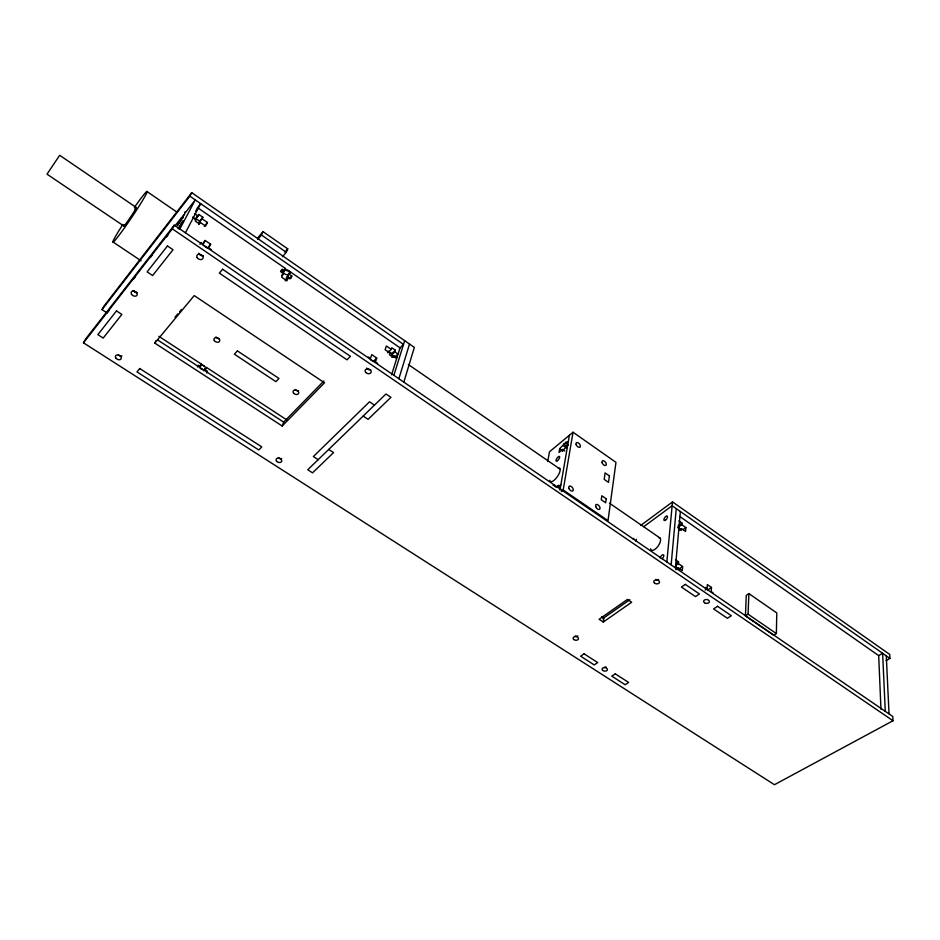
<?xml version="1.0" encoding="UTF-8"?>
<svg xmlns="http://www.w3.org/2000/svg" width="940" height="940" viewBox="0 0 940 940"><rect width="100%" height="100%" fill="white"/><g stroke="black" fill="none" stroke-linecap="round" stroke-linejoin="round"><path stroke-width="1.41" d="M776.358 633.56L776.793 612.915L748.886 593.634L746.278 595.349L745.432 615.9L773.691 635.217L776.358 633.56L748.076 614.196L748.886 593.634M705.118 590.05L707.068 588.734L707.338 584.61L711.486 587.453L711.227 591.577L713.025 592.811M675.484 559.746L678.574 561.861L678.422 563.636L682.628 566.526L682.287 570.627L678.069 567.736L676.13 569.088M678.915 520.936L681.923 523.028L681.782 524.708L685.883 527.575L685.554 531.464L681.441 528.609L679.55 529.972M677.916 569.523L678.069 567.736M681.441 528.609L681.3 530.301L678.269 528.198L678.422 526.506M675.414 567.831L680.372 511.513M676.06 569.687L676.318 566.797M671.136 564.905L676.26 508.622M666.848 561.967L672.5 501.901L889.722 654.44L889.91 658.411L886.103 660.597M603.292 622.033L631.668 602.235L627.438 599.426L599.109 619.284L603.292 622.033L603.832 617.921L601.741 616.546M563.201 489.975L573.036 432.236L615.97 462.374L608.016 520.643L563.201 489.975L561.333 491.479M559.958 490.081L569.405 435.244M560.616 488.436L558.372 486.897L558.665 485.169L555.963 487.355M568.089 445.008L565.915 443.492L566.197 441.859L559.676 448.65L559.006 452.434L562.614 449.461L564.787 450.977M562.614 449.461L562.32 451.106L567.678 445.278M547.703 461.552L549.501 451.776L573.036 432.236M403.836 382.122L414.34 347.401L191.713 192.665L103.987 306.064L102.002 309.624L106.902 312.809M398.865 378.726L409.511 344.04M393.884 375.319L404.67 340.68M391.592 374.849L396.903 357.882L393.637 355.637L391.921 357.341M394.647 357.505L398.09 354.098L400.052 347.835L290.601 272.06L286.312 278.181L290.601 272.06M393.637 355.637L393.12 357.282L389.512 354.791L390.041 353.146L385.118 349.762L386.34 345.99L391.252 349.375L387.809 352.794L388.338 351.172L391.91 353.628L391.393 355.261L393.566 356.754M391.393 355.261L394.835 351.854L395.352 350.221L391.769 347.741L391.252 349.375M368.292 357.012L370.466 358.493L371.747 354.639L376.74 358.058L375.471 361.923L377.645 363.404M156.052 340.586L154.783 343.1L282.2 426.031L283.68 422.13L323.889 380.97M289.579 274.48L291.811 276.031L290.695 278.698L288.451 277.159L285.184 280.86M288.451 277.159L286.912 280.825L281.718 277.241L283.281 273.587L281.037 272.036L282.176 269.369L284.421 270.908L282.787 272.764M284.421 270.908L285.454 268.499L197.553 207.646L195.696 211.183M282.447 256.726L286.289 252.284L287.757 248.877L263.024 231.628L257.454 238.267M206.683 373.062L207.493 371.265L205.367 369.866L206.471 367.434L286.829 419.922M158.813 336.297L201.548 364.215L200.432 366.647L198.293 365.261L197.459 367.046M257.748 239.442L261.473 235.012L263.024 231.628M203.581 242.438L205.155 240.476L210.595 244.212L208.762 247.89L211.124 249.511M205.155 240.476L203.299 244.153L200.925 242.532L200.02 244.329M202.041 218.773L198.928 222.709L199.715 221.17L195.767 218.444L198.88 214.496L202.84 217.234L202.041 218.773L207.446 222.498L205.613 226.082L200.197 222.357L198.634 224.319M200.197 222.357L199.398 223.908L195.414 221.159L196.225 219.608L192.594 217.105M194.968 219.984L198.88 214.496M185.427 232.779L200.678 203.675L198.093 206.964M179.869 228.972L195.262 199.926L184.969 213.133L180.433 221.64L177.366 225.565L181.831 217.163L175.11 225.776M178.142 228.42L183.183 220.806L178.412 228.855M83.484 342.83L172.302 228.843L174.276 225.154L892.789 716.468L893 720.745L774.454 784.712L83.484 342.83L85.575 339.082L174.276 225.154M102.002 309.624L189.845 196.155L191.713 192.665M123.833 226.011L47 174.159L59.69 155.288L136.194 207.446M107.148 312.961L108.946 310.658M133.41 279.274L135.196 276.983M150.353 257.536L152.139 255.245M166.404 236.951L168.189 234.659M199.715 221.17L202.84 217.234M204.309 226.422L207.446 222.498M210.595 244.212L207.423 248.113L203.075 245.14M175.005 317.227L177.754 313.913M179.587 311.716L181.42 309.507M154.783 343.1L194.216 295.595L324.5 382.803L282.2 426.031M284.879 252.202L287.757 248.877M280.555 271.225L282.176 269.369M199.656 366.377L201.548 364.215M282.2 272.212L285.454 268.499M281.647 275.443L283.281 273.587M203.616 370.666L206.471 367.434M289.356 278.792L291.811 276.031M376.74 358.058L373.298 361.512L370.301 359.468M391.91 353.628L395.352 350.221M399.488 348.399L403.507 344.404L189.845 196.155M565.915 443.492L568.336 441.495M558.372 486.897L560.851 484.911M640.681 525.46L672.5 501.901M643.794 526.659L672.135 505.744L889.91 658.411M678.151 525.754L681.923 523.028M681.782 524.708L678.01 527.434L681.077 529.572M683.051 529.608L685.883 527.575M675.684 563.894L678.574 561.861M675.519 565.668L678.422 563.636M602.775 618.649L629.847 599.708M682.628 566.526L678.762 569.217L675.613 567.055M707.585 590.073L711.486 587.453M745.432 615.9L748.076 614.196M878.853 655.509L882.648 653.312L885.269 711.322M318.166 459.684L313.349 456.558L369.526 401.791L374.473 405.116M328.741 449.438L333.571 452.587L312.538 472.844L307.756 469.765L385.964 393.978L390.934 397.338L368.081 419.346L363.169 416.068M157.908 340.115L283.68 422.13M133.116 290.671L136.359 292.822M113.129 242.085L141.094 260.803M172.302 228.843L893 720.745M705.259 587.5L707.068 588.734M408.336 364.532L560.087 469.13M609.461 503.17L660.045 538.033M146.863 191.443L177.084 212.229M194.463 213.545L198.082 216.036M394.835 351.854L398.09 354.098M563.553 444.044L566.82 446.312M261.473 235.012L286.289 252.284M563.272 445.678L566.538 447.945M559.676 448.65L562.931 450.918M679.691 516.424L878.689 655.615L880.968 709.23M886.291 655.861L889.029 713.895M553.096 485.404A2.914 1.069 -55.6 0 1 554.436 486.474M558.348 468.096A8.084 2.949 -55.4 0 1 557.314 476.721A8.084 2.949 -55.4 0 1 549.806 480.305M606.171 666.989A2.679 1.716 8.3 0 1 604.796 666.942M577.924 635.957A2.714 1.774 9.1 0 1 575.233 635.863M658.587 579.498A2.867 1.95 6.4 0 1 655.732 579.428M370.748 369.726A3.126 2.338 18.9 0 1 366.682 368.022M203.428 255.762A3.337 2.503 28 0 1 198.787 253.236M137.076 292.469A3.255 2.338 28.3 0 1 134.091 291.224M121.894 355.907A3.126 2.162 26.7 0 1 118.311 354.815M281.683 458.555A2.938 2.045 20 0 1 278.264 457.522M394.976 357.564A3.043 0.74 -55.6 0 1 397.503 355.191A3.043 0.74 -55.6 0 1 396.116 358.481M660.091 557.972A2.855 1.281 -55.4 0 1 663.405 554.764A2.855 1.281 -55.4 0 1 662.207 558.795M658.529 537.562A7.485 3.302 -55.3 0 1 658.188 545.976A7.485 3.302 -55.3 0 1 650.562 548.843M636.427 539.337A3.643 1.563 -55.5 0 1 635.663 540.947M633.231 539.031A3.643 1.563 -55.5 0 1 633.842 538.35M204.25 366.001A2.961 2.115 24.4 0 1 201.795 364.403M289.344 270.978A3.149 2.421 24.8 0 1 285.243 269.24M184.922 212.264A3.255 2.468 29.9 0 1 185.227 211.7M219.232 338.659A3.02 2.186 24.8 0 1 215.988 336.943M298.615 390.735A2.926 2.127 21 0 1 295.219 389.689M201.16 369.068A2.973 2.115 24.3 0 1 200.96 365.308A2.973 2.115 24.3 0 1 205.39 367.634A2.973 2.115 24.3 0 1 201.853 369.42M284.338 269.933A3.161 2.421 24.7 0 1 289.297 271.848A3.161 2.421 24.7 0 1 286.019 274.562A3.161 2.421 24.7 0 1 283.821 270.356M183.371 217.822A3.266 2.468 29.8 0 1 184.475 214.473M134.361 207.388A30.562 1.751 -56 0 1 144.666 196.907A30.562 1.751 -56 0 1 117.242 237.632A30.562 1.751 -56 0 1 122.882 224.425M134.808 208.962A11.198 0.646 -56 0 1 134.843 210.372A11.198 0.646 -56 0 1 126.877 222.345A11.198 0.646 -56 0 1 124.127 224.989M606.218 498.788L605.666 502.782L601.259 499.751L601.835 495.768L606.218 498.788M609.414 475.922L608.509 482.373L604.185 479.365L605.102 472.914L609.414 475.922M116.49 310.905L97.866 334.64L103.188 338.071L121.883 314.418L116.49 310.905M167.461 245.963L147.133 271.872L152.621 275.538L173.019 249.734L167.461 245.963M139.743 368.527L136.935 371.887L258.782 449.966L261.79 446.888L139.743 368.527M222.58 269.251L219.361 273.105L346.978 359.82L350.42 356.307L222.58 269.251M237.374 350.879L234.401 354.204L275.937 381.663L278.969 378.444L237.374 350.879M584.081 653.829L580.626 656.191L594.245 664.921L597.711 662.582L584.081 653.829M685.331 584.375L681.43 587.053L695.482 596.606L699.407 593.962L685.331 584.375M615.277 673.851L611.775 676.154L625.159 684.731L628.66 682.452L615.277 673.851M717.537 606.312L713.589 608.909L727.395 618.285L731.355 615.712L717.537 606.312M557.49 460.694A2.855 1.034 -55.2 0 0 559.559 456.546A2.855 1.034 -55.2 0 0 556.433 459.12A2.855 1.034 -55.2 0 0 557.49 460.694M576.149 444.585A2.855 1.61 50.5 0 0 579.921 447.217A2.855 1.61 50.5 0 0 578.5 443.057A2.855 1.61 50.5 0 0 576.149 444.585M568.888 488.236A2.949 1.716 51.3 0 0 572.777 490.903A2.949 1.716 51.3 0 0 571.32 486.544A2.949 1.716 51.3 0 0 568.888 488.236M602.141 462.762A2.832 1.586 51.2 0 0 605.865 465.359A2.832 1.586 51.2 0 0 604.408 461.211A2.832 1.586 51.2 0 0 602.141 462.762M595.737 506.648A2.926 1.68 52.1 0 0 599.579 509.28A2.926 1.68 52.1 0 0 598.087 504.933A2.926 1.68 52.1 0 0 595.737 506.648M704.565 602.775A2.879 1.927 4.9 0 0 709.324 602.035A2.879 1.927 4.9 0 0 705.705 599.567A2.879 1.927 4.9 0 0 704.565 602.775M603.034 670.549A2.691 1.716 8.3 0 0 607.393 669.938A2.691 1.716 8.3 0 0 603.891 667.682A2.691 1.716 8.3 0 0 603.034 670.549M574.035 639.647A2.726 1.774 9.1 0 0 578.441 638.989A2.726 1.774 9.1 0 0 574.845 636.674A2.726 1.774 9.1 0 0 574.035 639.647M654.698 583.246A2.879 1.95 6.4 0 0 659.434 582.483A2.879 1.95 6.4 0 0 655.744 579.98A2.879 1.95 6.4 0 0 654.698 583.246M365.813 372.51A3.137 2.338 18.8 0 0 371.03 372.498A3.137 2.338 18.8 0 0 367.587 368.856A3.137 2.338 18.8 0 0 365.813 372.51M197.212 257.654A3.349 2.503 27.9 0 0 202.723 258.782A3.349 2.503 27.9 0 0 199.985 254.27A3.349 2.503 27.9 0 0 197.212 257.654M131.553 294.338A3.266 2.338 28.2 0 0 136.899 295.418A3.266 2.338 28.2 0 0 134.091 291.13A3.266 2.338 28.2 0 0 131.553 294.338M115.832 358.011A3.137 2.174 26.6 0 0 120.966 359.056A3.137 2.174 26.6 0 0 118.24 355.062A3.137 2.174 26.6 0 0 115.832 358.011M276.795 461.423A2.938 2.045 20 0 0 281.612 461.47A2.938 2.045 20 0 0 278.264 458.191A2.938 2.045 20 0 0 276.795 461.423M665.52 520.126A2.691 1.175 -54.8 0 0 667.365 516.166A2.691 1.175 -54.8 0 0 664.216 518.481A2.691 1.175 -54.8 0 0 665.52 520.126M214.332 340.562A3.02 2.197 24.7 0 0 219.337 341.584A3.02 2.197 24.7 0 0 216.882 337.648A3.02 2.197 24.7 0 0 214.332 340.562M293.797 393.39A2.938 2.127 20.9 0 0 298.615 393.39A2.938 2.127 20.9 0 0 295.301 390.018A2.938 2.127 20.9 0 0 293.797 393.39"/></g></svg>
